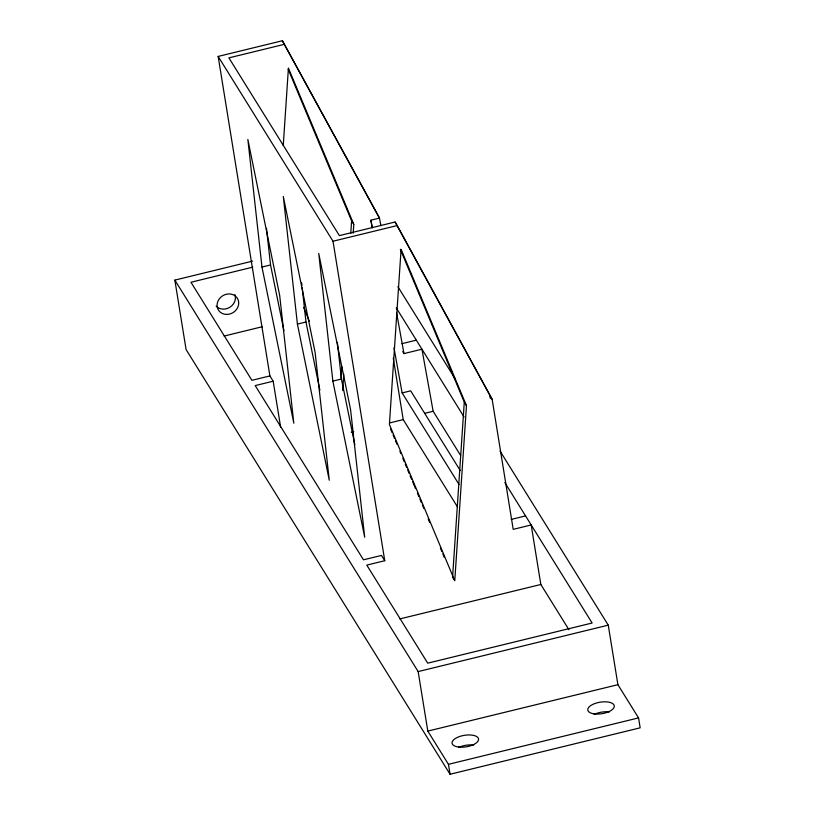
<?xml version="1.0" encoding="UTF-8"?>
<svg xmlns="http://www.w3.org/2000/svg" width="815" height="815" viewBox="0 0 815 815"><rect width="100%" height="100%" fill="white"/><g stroke="black" fill="none" stroke-linecap="round" stroke-linejoin="round"><path stroke-width="1.22" d="M283.253 145.488L288.418 68.083L353.791 224.37L353.201 233.253M341.088 378.191L341.852 366.77M350.756 233.538L351.601 220.845L288.184 69.224M342.687 390.589L343.787 374.095M400.369 249.339L464.275 402.131L452.58 577.234L454.22 579.873M466.465 405.646L454.77 580.749L389.397 424.462L401.092 249.359L466.465 405.646L464.275 402.131M280.615 427.08L273.178 381.196L269.897 375.919L218.155 56.429L282.377 40.75L379.484 218.094L380.829 225.551M284.567 44.275L228.903 57.865L339.386 235.617L395.051 222.026L397.241 225.551L492.158 399.37L513.206 529.353L531.186 524.962L540.834 584.487L568.962 629.75M372.139 227.711L370.917 220.182L379.484 218.094L282.377 40.75M218.155 56.429L333.009 241.23L397.241 225.551M500.043 451.052L608.265 625.156L617.902 684.692L638.553 717.903L640.152 727.826L450.053 774.25L186.095 349.564L174.848 280.115L252.609 261.116M252.782 267.157L190.965 282.255L251.917 380.31L269.897 375.919M261.972 267.055L247.852 139.436L279.698 295.57L293.818 423.199L261.972 267.055L270.539 264.967L266.485 228.322M224.094 336.055L262.42 326.693M297.414 324.085L283.294 196.456L315.14 352.6L329.26 480.218L297.414 324.085L305.982 321.996L302.202 287.878M401.938 343.675L416.322 340.161M273.178 381.196L255.197 385.587L363.49 559.823L381.481 555.433L384.762 560.72L366.781 565.111L427.722 663.166L592.138 623.017L504.842 482.572M402.712 351.581L403.965 353.598L421.946 349.207L433.152 411.269L460.618 455.453M332.856 381.104L318.736 253.485L350.582 409.619L364.702 537.248L332.856 381.104L341.424 379.016L337.369 342.371M393.991 347.862L402.131 392.922L410.689 390.833L460.22 470.52M424.768 413.317L433.152 411.269M351.265 432.296L353.741 431.695M389.611 422.934L403.221 419.613L457.46 506.879M511.178 519.43L525.573 515.915M399.91 618.901L540.834 584.487M174.848 280.115L418.156 671.58L608.265 625.156M418.156 671.58L427.804 731.106L617.902 684.692M427.804 731.106L448.444 764.327L638.553 717.903M395.051 222.026L492.158 399.37M397.883 286.676L455.014 378.598M351.601 220.845L353.791 224.37M396.233 307.836L464.061 416.964M402.131 392.922L459.018 484.456M390.619 429.108L392.086 432.612M393.064 434.945L394.531 438.439M395.499 440.772L396.966 444.277M399.89 451.265L400.868 453.598M402.824 458.264L404.281 461.769M405.259 464.102L406.726 467.596M407.694 469.929L409.161 473.434M410.139 475.766L411.606 479.261M412.573 481.594L415.507 488.593M417.453 493.258L418.92 496.753M419.898 499.086L421.355 502.59M422.333 504.923L423.8 508.417M428.191 518.921L429.648 522.415M440.385 548.077L441.852 551.572M442.82 553.905L444.287 557.409M303.557 307.337L309.405 321.334M341.424 379.016L354.82 444.695M305.982 321.996L319.877 390.151M270.539 264.967L283.926 330.646M396.548 312.573L403.965 353.598M370.917 220.182L372.272 227.701M393.268 358.152L403.221 419.613M448.444 764.327L450.053 774.25M333.009 241.23L384.762 560.72M489.968 395.856L490.324 398.372M301.642 282.825L301.927 285.352M234.883 294.602A11.166 9.892 -31.9 0 1 229.789 307.326A11.166 9.892 -31.9 0 1 216.158 306.124M458.519 747.538A13.397 5.827 -9.2 0 1 473.678 745.053M594.237 714.398A13.397 5.827 -9.2 0 1 609.406 711.903M226.682 314.437A11.166 9.892 -31.9 0 0 237.827 299.085A11.166 9.892 -31.9 0 0 219.194 299.013A11.166 9.892 -31.9 0 0 226.682 314.437M458.55 747.029A13.397 5.827 -9.2 0 0 478.568 739.419A13.397 5.827 -9.2 0 0 458.814 736.791A13.397 5.827 -9.2 0 0 458.55 747.029M594.278 713.889A13.397 5.827 -9.2 0 0 614.296 706.269A13.397 5.827 -9.2 0 0 594.543 703.651A13.397 5.827 -9.2 0 0 594.278 713.889"/></g></svg>
